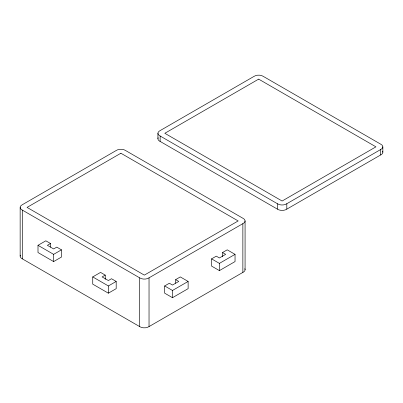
<?xml version="1.0" encoding="UTF-8"?>
<svg xmlns="http://www.w3.org/2000/svg" width="403" height="403" viewBox="0 0 403 403"><rect width="100%" height="100%" fill="white"/><g stroke="black" fill="none" stroke-linecap="round" stroke-linejoin="round"><path stroke-width="0.6" d="M50.511 243.518L47.383 245.321L53.639 248.933L56.768 247.13L61.458 249.835L61.458 257.059L53.639 261.572L37.998 252.545L37.998 245.321L45.821 240.808L50.511 243.518L50.511 247.13M37.998 245.321L53.639 254.353L61.458 249.835M105.243 275.118L102.115 276.921L108.372 280.533L111.5 278.73L116.19 281.44L116.19 288.659L108.372 293.177L92.735 284.145L92.735 276.921L100.554 272.408L105.243 275.118L105.243 279.329M92.735 276.921L108.372 285.954L116.19 281.44M22.361 210.109L139.65 277.828A6.08 3.511 0 0 0 149.034 277.828L242.863 223.655A6.08 3.511 0 0 0 242.863 218.235L125.575 150.521A6.08 3.511 0 0 0 116.19 150.521L22.361 204.694A6.08 3.511 0 0 0 22.361 210.109L22.361 258.867L139.65 326.581A6.08 3.511 0 0 0 149.034 326.581L242.863 272.408A6.08 3.511 0 0 0 244.812 268.685M160.137 136.007L277.425 203.722A6.08 3.511 0 0 0 286.81 203.722L380.639 149.553A6.08 3.511 0 0 0 380.639 144.133L263.35 76.419A6.08 3.511 0 0 0 253.966 76.419L160.137 130.592A6.08 3.511 0 0 0 160.137 136.007L160.137 141.423L277.425 209.142A6.08 3.511 0 0 0 286.81 209.142L380.639 154.969A6.08 3.511 0 0 0 382.588 151.241M175.617 279.632L180.307 276.921L188.13 281.44L188.13 288.659L172.489 297.691L164.671 293.177L164.671 285.954L169.361 283.244L172.489 285.047L178.746 281.44L175.617 279.632L175.617 283.244M222.532 252.545L227.227 249.835L235.045 254.353L235.045 261.572L219.408 270.604L211.585 266.091L211.585 258.867L216.28 256.157L219.408 257.965L225.66 254.353L222.532 252.545L222.532 256.761M164.671 285.954L172.489 290.467L188.13 281.44M211.585 258.867L219.408 263.381L235.045 254.353M382.85 146.843L382.85 152.258M380.639 149.553L380.639 154.969M286.81 203.722L286.81 209.142M277.425 203.722L277.425 209.142M245.074 220.945L245.074 269.703M242.863 223.655L242.863 272.408M219.408 263.381L219.408 270.604M172.489 290.467L172.489 297.691M157.926 133.297L157.926 138.718M149.034 277.828L149.034 326.581M139.65 277.828L139.65 326.581M108.372 285.954L108.372 293.177M53.639 254.353L53.639 261.572M20.15 207.404L20.15 256.157M22.361 258.867A6.08 3.511 0 0 1 20.412 255.139M160.137 141.423A6.08 3.511 0 0 1 158.188 137.7M120.885 153.231L27.051 207.404L144.339 275.118L238.173 220.945L120.885 153.231M258.661 79.129L164.827 133.297L282.115 201.016L375.949 146.843L258.661 79.129"/></g></svg>
